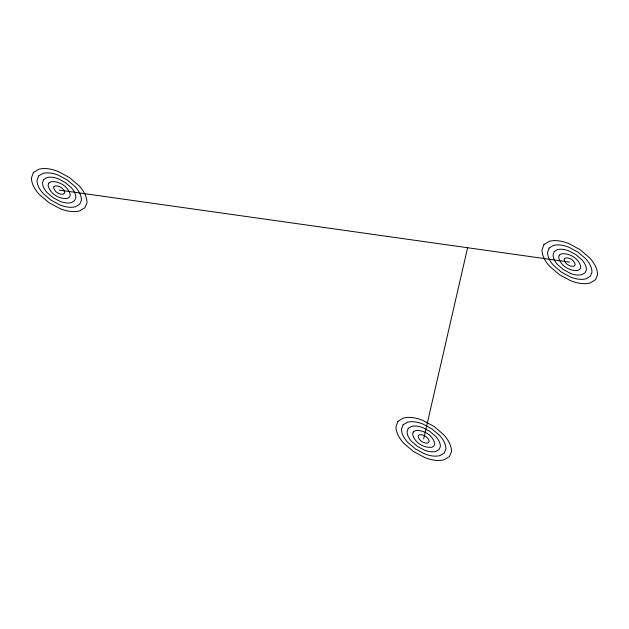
<?xml version="1.0" encoding="UTF-8"?>
<svg xmlns="http://www.w3.org/2000/svg" width="629" height="629" viewBox="0 0 629 629"><rect width="100%" height="100%" fill="white"/><g stroke="black" fill="none" stroke-linecap="round" stroke-linejoin="round"><path stroke-width="0.94" d="M423.679 438.916L467.599 247.732M59.157 190.084L569.701 262.144M33.384 172.488L31.45 177.991A23.116 20.097 16.4 0 0 33.636 186.475A36.207 31.481 16.4 0 0 39.336 194.487L48.834 202.577L60.03 208.624A36.207 31.481 16.4 0 0 70.086 211.36A23.116 20.097 16.4 0 0 79.655 210.904L84.939 207.672L87.006 202.695A24.547 21.339 16.4 0 0 84.687 193.685A36.207 31.481 16.4 0 0 78.987 185.673L69.489 177.582L58.293 171.544A36.207 31.481 16.4 0 0 48.236 168.8A23.116 20.097 16.4 0 0 38.668 169.256L33.384 172.488M38.542 176.002L36.993 180.413A18.493 16.079 16.4 0 0 38.739 187.198A28.965 25.184 16.4 0 0 43.299 193.606L50.902 200.077L59.857 204.912A28.965 25.184 16.4 0 0 67.901 207.106A18.493 16.079 16.4 0 0 75.559 206.737L79.781 204.158L81.44 200.171A19.633 17.077 16.4 0 0 79.584 192.961A28.965 25.184 16.4 0 0 75.024 186.554L67.421 180.083L58.466 175.247A28.965 25.184 16.4 0 0 50.422 173.054A18.493 16.079 16.4 0 0 42.764 173.423L38.542 176.002M43.692 179.524L42.536 182.827A13.869 12.061 16.4 0 0 43.841 187.922A21.724 18.886 16.4 0 0 47.261 192.726L52.962 197.577L59.684 201.201A21.724 18.886 16.4 0 0 65.715 202.852A13.869 12.061 16.4 0 0 71.462 202.569L74.623 200.635L75.865 197.648A14.726 12.808 16.4 0 0 74.474 192.246A21.724 18.886 16.4 0 0 71.061 187.434L65.353 182.583L58.639 178.958A21.724 18.886 16.4 0 0 52.608 177.315A13.869 12.061 16.4 0 0 46.861 177.59L43.692 179.524M48.85 183.039L48.079 185.248C49.683 193.567 59.165 199.369 67.358 198.41L69.473 197.121L70.299 195.124C68.781 186.695 59.228 180.782 50.965 181.75L48.85 183.039M54.008 186.561L53.622 187.662C54.424 191.821 59.165 194.723 63.262 194.243L64.732 192.6C63.969 188.386 59.197 185.429 55.061 185.917L54.008 186.561M397.905 421.328L395.971 426.832A23.116 20.097 16.4 0 0 398.157 435.315A36.207 31.481 16.4 0 0 403.857 443.327L413.355 451.418L424.551 457.456A36.207 31.481 16.4 0 0 434.608 460.2A23.116 20.097 16.4 0 0 444.176 459.744L449.46 456.512L451.528 451.528A24.547 21.339 16.4 0 0 449.208 442.525A36.207 31.481 16.4 0 0 443.508 434.513L434.01 426.423L422.814 420.376A36.207 31.481 16.4 0 0 412.758 417.64A23.116 20.097 16.4 0 0 403.189 418.096L397.905 421.328M403.063 424.842L401.514 429.253A18.493 16.079 16.4 0 0 403.26 436.039A28.965 25.184 16.4 0 0 407.82 442.446L415.423 448.917L424.378 453.753A28.965 25.184 16.4 0 0 432.422 455.946A18.493 16.079 16.4 0 0 440.08 455.577L444.302 452.998L445.961 449.012A19.633 17.077 16.4 0 0 444.105 441.802A28.965 25.184 16.4 0 0 439.545 435.394L431.942 428.923L422.987 424.088A28.965 25.184 16.4 0 0 414.943 421.894A18.493 16.079 16.4 0 0 407.285 422.263L403.063 424.842M408.213 428.365L407.057 431.667A13.869 12.061 16.4 0 0 408.363 436.754A21.724 18.886 16.4 0 0 411.783 441.566L417.483 446.417L424.205 450.042A21.724 18.886 16.4 0 0 430.236 451.685A13.869 12.061 16.4 0 0 435.983 451.41L439.144 449.476L440.386 446.488A14.726 12.808 16.4 0 0 438.995 441.078A21.724 18.886 16.4 0 0 435.582 436.274L429.874 431.423L423.16 427.799A21.724 18.886 16.4 0 0 417.129 426.147A13.869 12.061 16.4 0 0 411.382 426.431L408.213 428.365M413.371 431.879L412.6 434.081C414.204 442.407 423.687 448.21 431.879 447.25L433.994 445.961L434.82 443.964C433.302 435.535 423.749 429.623 415.486 430.59L413.371 431.879M418.529 435.402L418.143 436.502C418.945 440.662 423.687 443.563 427.783 443.083L429.253 441.44C428.491 437.226 423.718 434.269 419.582 434.757L418.529 435.402M543.928 244.547L541.994 250.051A23.116 20.097 16.4 0 0 544.179 258.535A36.207 31.481 16.4 0 0 549.88 266.547L559.378 274.637L570.574 280.683A36.207 31.481 16.4 0 0 580.63 283.42A23.116 20.097 16.4 0 0 590.199 282.964L595.482 279.732L597.55 274.755A24.547 21.339 16.4 0 0 595.231 265.745A36.207 31.481 16.4 0 0 589.53 257.733L580.032 249.642L568.836 243.596A36.207 31.481 16.4 0 0 558.78 240.86A23.116 20.097 16.4 0 0 549.211 241.316L543.928 244.547M549.086 248.062L547.537 252.473A18.493 16.079 16.4 0 0 549.282 259.258A28.965 25.184 16.4 0 0 553.842 265.666L561.445 272.137L570.401 276.972A28.965 25.184 16.4 0 0 578.444 279.166A18.493 16.079 16.4 0 0 586.102 278.796L590.324 276.217L591.983 272.231A19.633 17.077 16.4 0 0 590.128 265.021A28.965 25.184 16.4 0 0 585.568 258.613L577.965 252.143L569.009 247.307A28.965 25.184 16.4 0 0 560.966 245.113A18.493 16.079 16.4 0 0 553.308 245.483L549.086 248.062M554.235 251.584L553.08 254.887A13.869 12.061 16.4 0 0 554.385 259.981A21.724 18.886 16.4 0 0 557.805 264.785L563.505 269.637L570.228 273.261A21.724 18.886 16.4 0 0 576.258 274.912A13.869 12.061 16.4 0 0 582.006 274.629L585.167 272.695L586.409 269.707A14.726 12.808 16.4 0 0 585.017 264.298A21.724 18.886 16.4 0 0 581.605 259.494L575.897 254.643L569.182 251.018A21.724 18.886 16.4 0 0 563.152 249.375A13.869 12.061 16.4 0 0 557.404 249.65L554.235 251.584M559.393 255.099L558.623 257.308C560.227 265.627 569.709 271.429 577.902 270.47L580.017 269.181L580.842 267.183C579.325 258.755 569.772 252.842 561.508 253.809L559.393 255.099M564.551 258.621L564.166 259.722C564.968 263.881 569.709 266.782 573.805 266.303L575.276 264.66C574.513 260.445 569.74 257.489 565.605 257.976L564.551 258.621"/></g></svg>
